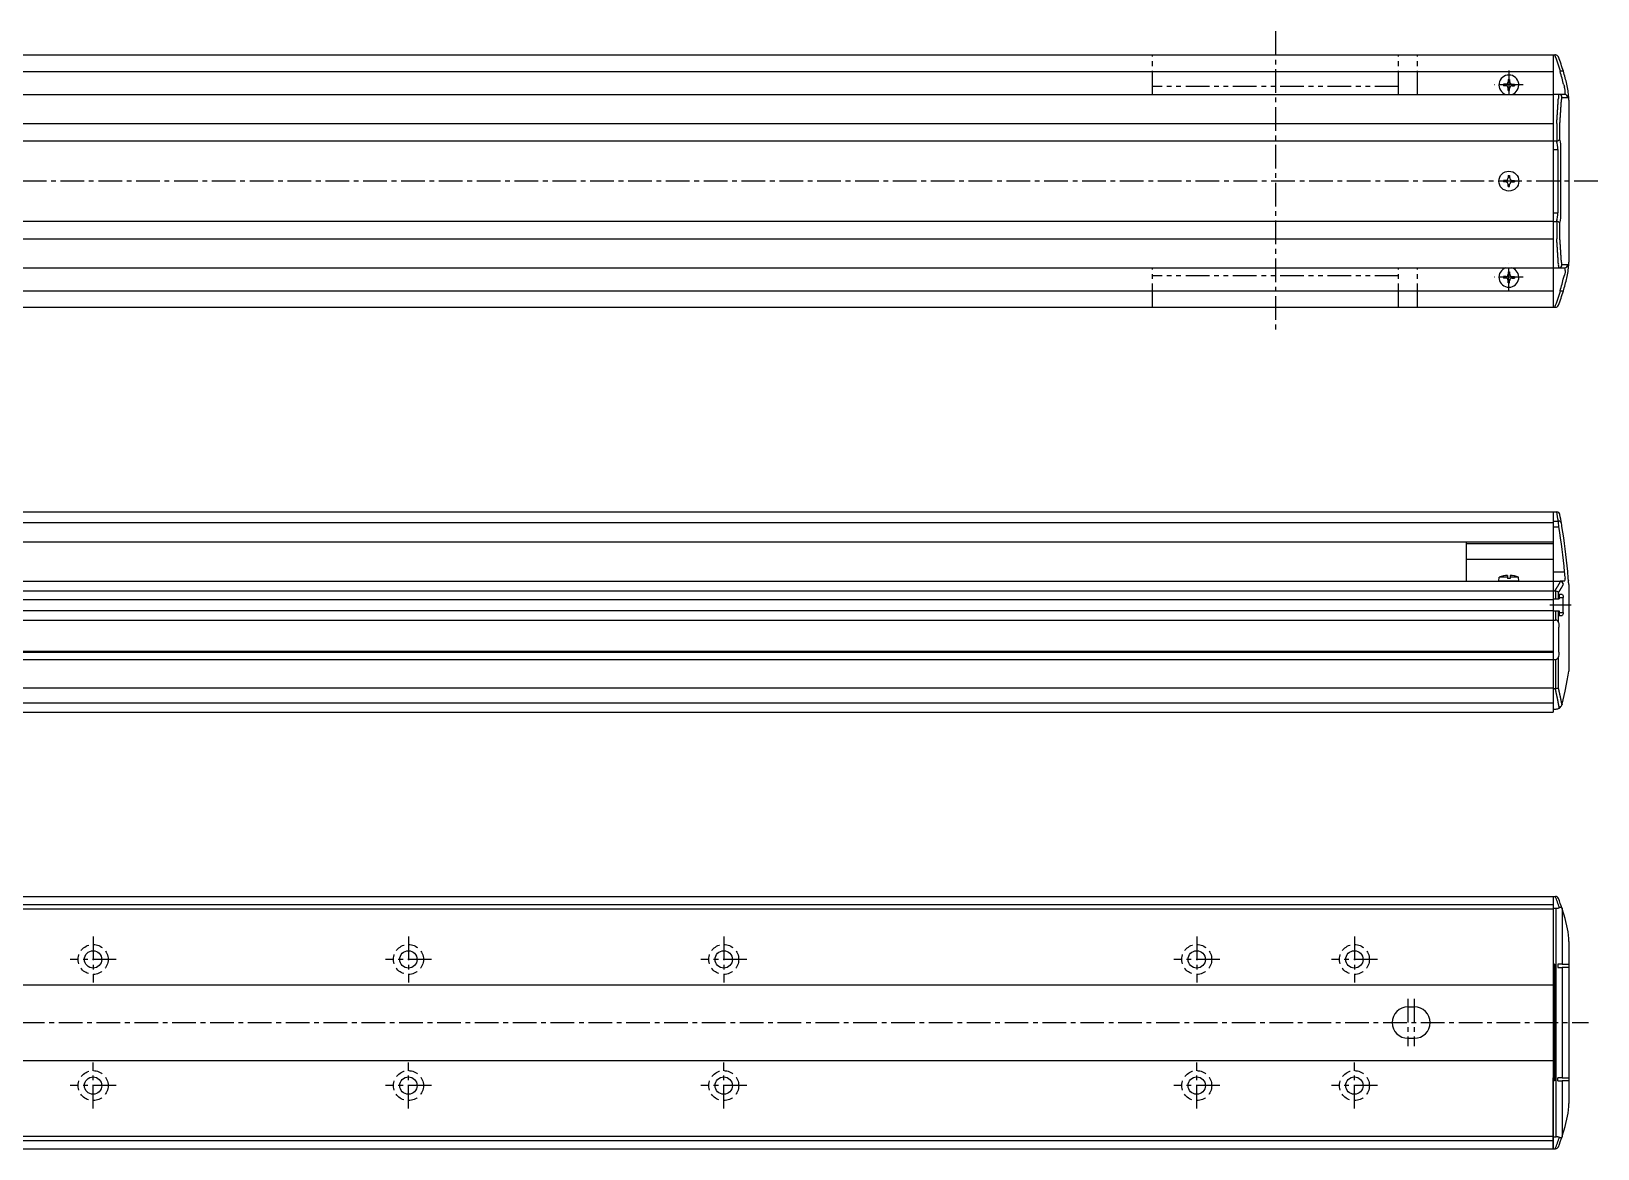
# Model space of a CAD drawing. Extents: x -241 to 753, y 92 to 503.
# Drawn here: x 255.8 to 752.6, y 148.9 to 503.1 of the extents above; entities that cross this region are included whole.
import ezdxf

# ---------------------------------------------------------------- set-up
doc = ezdxf.new("R2010")
doc.units = 0
for name, pattern in [('CENTER', [12, 7.5, -1.5, 1.5, -1.5]), ('CONTINOUS', [0]), ('DASHED', [4.5, 3, -1.5]), ('PHANTOM', [15, 7.5, -1.5, 1.5, -1.5, 1.5, -1.5])]:
    doc.linetypes.add(name, pattern=pattern)
doc.layers.get('0').update_dxf_attribs({"linetype": 'CONTINUOUS'})
doc.layers.add('CENTER', color=1, linetype='CENTER')

# ---------------------------------------------------------------- blocks, each defined once
blk = doc.blocks.new('DTL0004')
at = {"color": 0, "linetype": 'CONTINUOUS'}
for p, q in [((-3.15, 0), (-3.04, 1.3)), ((3.15, 0), (-3.15, 0)), ((-0.4, 1.3), (-3.04, 1.3)), ((-0.4, 1.89), (-0.4, 0.9)), ((0.4, 0.9), (-0.4, 0.9)), ((0.4, 1.89), (0.4, 0.9)), ((3.04, 1.3), (0.4, 1.3)), ((3.15, 0), (3.04, 1.3))]:
    blk.add_line(p, q, dxfattribs=at)
for start, end in [(92.8723, 112.3565), (67.6435, 87.1277)]:
    blk.add_arc((0, -6.08), 7.98, start, end, dxfattribs=at)
at = {"color": 0}
blk.add_point((0, 0), dxfattribs=at)
blk.add_point((0, 0), dxfattribs=at)

msp = doc.modelspace()

# ---------------------------------------------------------------- linework, layer by layer
at = {"color": 7, "linetype": 'CONTINOUS'}
for p, q in [((-67.56, 495.65), (738.44, 495.65)), ((738.44, 495.65), (738.44, 415.65)), ((738.44, 495.65), (739.03, 495.65)), ((739.22, 495.65), (739.03, 495.65)), ((189.44, 490.45), (738.44, 490.45)), ((724.19, 487.9), (724.19, 487.15)), ((724.19, 487.9), (724.69, 487.9)), ((724.69, 487.9), (724.69, 487.15)), ((740.83, 490.47), (740.69, 490.45)), ((-67.56, 483.15), (738.44, 483.15)), ((189.44, 483.15), (738.44, 483.15)), ((722.69, 486.4), (722.69, 485.9)), ((723.44, 486.4), (722.69, 486.4)), ((723.44, 485.9), (722.69, 485.9)), ((724.19, 484.4), (724.19, 485.15)), ((724.19, 484.4), (724.69, 484.4)), ((724.69, 484.4), (724.69, 485.15)), ((725.44, 486.4), (726.19, 486.4)), ((725.44, 485.9), (726.19, 485.9)), ((726.19, 486.4), (726.19, 485.9)), ((742.11, 483.15), (738.44, 483.15)), ((741.28, 482.15), (743.11, 482.15)), ((741.83, 486.15), (742.04, 485.42)), ((743.02, 485.37), (742.81, 486.37)), ((743.35, 483.26), (743.34, 483.28)), ((743.44, 481.3), (743.44, 430)), ((-67.56, 473.92), (738.44, 473.92)), ((739.62, 473.9), (739.63, 473.9)), ((739.63, 473.9), (739.63, 468.4)), ((740.62, 468.99), (740.62, 473.72)), ((-67.56, 468.38), (738.44, 468.38)), ((738.44, 468.4), (739.52, 468.4)), ((739.63, 468.4), (739.52, 468.4)), ((738.44, 465.65), (739.96, 465.65)), ((739.96, 465.65), (739.96, 445.65)), ((740.94, 445.65), (740.94, 465.65)), ((724.19, 457.4), (724.19, 456.65)), ((724.19, 457.4), (724.69, 457.4)), ((724.69, 457.4), (724.69, 456.65)), ((722.69, 455.9), (722.69, 455.4)), ((723.44, 455.9), (722.69, 455.9)), ((723.44, 455.4), (722.69, 455.4)), ((724.19, 453.9), (724.19, 454.65)), ((724.19, 453.9), (724.69, 453.9)), ((724.69, 453.9), (724.69, 454.65)), ((725.44, 455.9), (726.19, 455.9)), ((725.44, 455.4), (726.19, 455.4)), ((726.19, 455.9), (726.19, 455.4)), ((-67.56, 442.92), (738.44, 442.92)), ((738.44, 445.65), (739.96, 445.65)), ((738.44, 442.9), (739.52, 442.9)), ((739.52, 442.9), (739.63, 442.89)), ((739.63, 442.89), (739.63, 437.4)), ((740.62, 437.57), (740.62, 442.31)), ((-67.56, 437.38), (738.44, 437.38)), ((739.63, 437.4), (739.62, 437.4)), ((-67.56, 428.15), (738.44, 428.15)), ((189.44, 428.15), (738.44, 428.15)), ((738.44, 428.15), (742.11, 428.15)), ((743.11, 429.15), (741.28, 429.15)), ((743.34, 428.02), (743.35, 428.03)), ((722.69, 425.4), (722.69, 424.9)), ((723.44, 425.4), (722.69, 425.4)), ((723.44, 424.9), (722.69, 424.9)), ((724.19, 426.9), (724.19, 426.15)), ((724.19, 426.9), (724.69, 426.9)), ((724.19, 423.4), (724.19, 424.15)), ((724.19, 423.4), (724.69, 423.4)), ((724.69, 426.9), (724.69, 426.15)), ((724.69, 423.4), (724.69, 424.15)), ((725.44, 425.4), (726.19, 425.4)), ((725.44, 424.9), (726.19, 424.9)), ((726.19, 425.4), (726.19, 424.9)), ((741.83, 425.15), (742.04, 425.88)), ((742.81, 424.93), (743.02, 425.92)), ((189.44, 420.85), (738.44, 420.85)), ((740.83, 420.83), (740.69, 420.84)), ((-67.56, 415.65), (738.44, 415.65)), ((738.44, 415.65), (739.03, 415.65)), ((739.03, 415.65), (739.22, 415.65)), ((189.44, 350.76), (738.44, 350.76)), ((738.44, 350.76), (738.44, 288.26)), ((738.44, 350.76), (738.44, 341.26)), ((738.44, 350.76), (739.62, 350.76)), ((738.44, 350.76), (738.44, 341.26)), ((738.44, 347.87), (740.14, 347.87)), ((739.63, 350.76), (739.62, 350.76)), ((189.44, 347.4), (738.44, 347.4)), ((738.44, 345.99), (740.29, 345.99)), ((189.44, 341.26), (738.44, 341.26)), ((710.94, 341.26), (710.94, 328.76)), ((710.94, 340.79), (738.44, 340.79)), ((710.94, 335.8), (738.44, 335.8)), ((-67.56, 328.76), (738.44, 328.76)), ((738.44, 331.76), (742.11, 331.76)), ((738.44, 328.76), (740.69, 328.76)), ((738.44, 328.76), (738.44, 287.26)), ((741.83, 328.76), (740.69, 328.76)), ((740.69, 328.76), (740.83, 328.75)), ((742.04, 328.85), (741.83, 328.76)), ((743.34, 329.08), (743.35, 329.06)), ((-67.56, 325.76), (738.44, 325.76)), ((-67.56, 323.01), (738.44, 323.01)), ((738.44, 325.76), (739.03, 325.76)), ((738.44, 323.16), (740.41, 323.16)), ((739.03, 325.76), (739.22, 325.74)), ((739.22, 325.74), (739.22, 323.16)), ((740.16, 323.16), (740.16, 325.18)), ((741.36, 324.61), (740.41, 324.61)), ((740.41, 324.61), (740.41, 323.16)), ((740.41, 323.61), (741.67, 323.61)), ((741.67, 318.91), (741.67, 323.61)), ((743.44, 327.76), (743.44, 300.26)), ((-67.56, 319.51), (738.44, 319.51)), ((738.44, 319.36), (740.41, 319.36)), ((739.22, 319.36), (739.22, 316.49)), ((740.16, 315.69), (740.16, 319.36)), ((740.41, 319.36), (740.41, 317.91)), ((740.41, 318.91), (741.67, 318.91)), ((-67.56, 316.49), (738.44, 316.49)), ((738.44, 316.49), (739.22, 316.49)), ((740.3, 306.26), (740.3, 314.26)), ((740.41, 317.91), (741.36, 317.91)), ((-67.56, 306.56), (738.44, 306.56)), ((-67.56, 306.26), (738.44, 306.26)), ((-67.56, 304.02), (738.44, 304.02)), ((738.44, 304.02), (739.22, 304.02)), ((739.22, 304.02), (739.22, 294.76)), ((740.16, 295.03), (740.16, 304.82)), ((-67.56, 295.03), (738.44, 295.03)), ((738.44, 294.76), (739.17, 294.76)), ((739.22, 294.76), (739.17, 294.76)), ((-67.56, 290.26), (738.44, 290.26)), ((738.44, 288.26), (739.39, 288.26)), ((741.33, 289.79), (741.29, 289.65)), ((-67.56, 287.26), (738.44, 287.26)), ((-67.56, 228.86), (738.44, 228.86)), ((738.44, 228.86), (738.44, 148.86)), ((738.44, 228.86), (738.44, 206.42)), ((738.44, 228.86), (739.17, 228.86)), ((739.17, 228.86), (739.22, 228.86)), ((-67.56, 226.27), (738.44, 226.27)), ((-67.56, 224.86), (738.44, 224.86)), ((738.44, 225.11), (739.39, 225.11)), ((739.39, 152.62), (739.39, 225.11)), ((741.29, 225.07), (741.33, 224.95)), ((741.33, 224.95), (741.33, 207.36)), ((743.44, 214.52), (743.44, 163.21)), ((738.89, 207.36), (738.44, 207.36)), ((738.44, 206.42), (738.89, 206.41)), ((738.89, 207.36), (738.89, 170.36)), ((741.33, 207.36), (739.94, 207.36)), ((739.94, 207.36), (739.94, 206.36)), ((739.94, 206.36), (741.33, 206.36)), ((741.33, 207.36), (743.27, 207.36)), ((741.33, 206.36), (741.33, 171.36)), ((743.27, 206.36), (741.33, 206.36)), ((743.27, 207.36), (743.44, 207.31)), ((743.44, 206.3), (743.27, 206.36)), ((-67.56, 200.86), (738.44, 200.86)), ((692.44, 193.86), (694.44, 193.86)), ((692.44, 183.86), (694.44, 183.86)), ((-67.56, 176.86), (738.44, 176.86)), ((738.89, 171.32), (738.44, 171.31)), ((738.44, 148.86), (738.44, 171.31)), ((738.89, 170.36), (738.44, 170.36)), ((741.33, 171.36), (739.94, 171.36)), ((739.94, 170.36), (739.94, 171.36)), ((739.94, 170.36), (741.33, 170.36)), ((741.33, 171.36), (743.27, 171.36)), ((741.33, 170.36), (741.33, 152.78)), ((743.27, 170.36), (741.33, 170.36)), ((743.27, 171.36), (743.44, 171.43)), ((743.44, 170.42), (743.27, 170.36)), ((-67.56, 152.86), (738.44, 152.86)), ((-67.56, 151.46), (738.44, 151.46)), ((738.44, 152.62), (739.39, 152.62)), ((741.33, 152.78), (741.29, 152.66)), ((-67.56, 148.86), (738.44, 148.86)), ((738.44, 148.86), (739.17, 148.86)), ((739.22, 148.86), (739.17, 148.86))]:
    msp.add_line(p, q, dxfattribs=at)
at = {"color": 3, "linetype": 'PHANTOM'}
for p, q in [((611.44, 483.15), (611.44, 495.65)), ((689.44, 483.15), (689.44, 495.65)), ((695.44, 483.15), (695.44, 495.65)), ((689.44, 485.65), (611.44, 485.65)), ((611.44, 415.65), (611.44, 428.15)), ((689.44, 415.65), (689.44, 428.15)), ((695.44, 415.65), (695.44, 428.15)), ((689.44, 425.65), (611.44, 425.65))]:
    msp.add_line(p, q, dxfattribs=at)
at = {"color": 7, "linetype": 'CONTINOUS'}
for points in [[(741.73, 490.47), (741.72, 490.48), (741.71, 490.5), (741.6, 490.55), (741.41, 490.56), (741.14, 490.54), (740.83, 490.47)], [(742.34, 483.95), (742.25, 484.51), (742.04, 485.42)], [(742.34, 427.34), (742.25, 426.79), (742.04, 425.88)], [(741.73, 420.82), (741.72, 420.82), (741.71, 420.8), (741.6, 420.75), (741.41, 420.73), (741.14, 420.76), (740.83, 420.83)], [(740.29, 345.99), (740.26, 346.42), (740.21, 347.04), (740.16, 347.54), (740.14, 347.87)], [(742.04, 328.85), (742.25, 329.24), (742.34, 329.71)], [(741.36, 324.61), (741.37, 324.61), (741.47, 324.54), (741.56, 324.37), (741.63, 324.13), (741.66, 323.83), (741.67, 323.61)], [(741.67, 318.91), (741.67, 318.81), (741.64, 318.49), (741.58, 318.2), (741.49, 318), (741.38, 317.91), (741.36, 317.91)], [(740.16, 315.69), (740.24, 315.2), (740.3, 314.26)], [(740.3, 306.26), (740.28, 305.71), (740.16, 304.82)], [(741.33, 289.79), (742.25, 293.88), (743.02, 297.84)], [(741.29, 225.07), (741.24, 225.17), (741.1, 225.3), (740.84, 225.36), (740.45, 225.29)], [(743.02, 218.59), (742.25, 221.86), (741.33, 224.95)], [(741.33, 152.78), (742.25, 155.87), (743.02, 159.14)], [(740.45, 152.44), (740.66, 152.38), (740.96, 152.38), (741.19, 152.49), (741.29, 152.66)]]:
    msp.add_lwpolyline(points, dxfattribs=at)
for points in [[(739.62, 473.9, 0), (739.63, 473.96, 0), (739.63, 474.02, 0), (739.63, 474.08, 0), (739.64, 474.15, 0), (739.64, 474.21, 0), (739.65, 474.27, 0), (739.65, 474.33, 0), (739.66, 474.39, 0), (739.66, 474.46, 0), (739.66, 474.52, 0), (739.67, 474.58, 0), (739.67, 474.64, 0), (739.68, 474.7, 0), (739.68, 474.76, 0), (739.68, 474.83, 0), (739.69, 474.89, 0), (739.69, 474.95, 0), (739.7, 475.01, 0), (739.7, 475.07, 0), (739.71, 475.14, 0), (739.71, 475.2, 0), (739.71, 475.26, 0), (739.72, 475.32, 0), (739.72, 475.38, 0), (739.73, 475.45, 0), (739.73, 475.51, 0), (739.74, 475.57, 0), (739.74, 475.63, 0), (739.74, 475.69, 0), (739.75, 475.76, 0), (739.75, 475.82, 0), (739.75, 475.88, 0), (739.76, 475.94, 0), (739.76, 476, 0), (739.77, 476.07, 0), (739.77, 476.13, 0), (739.77, 476.19, 0), (739.78, 476.25, 0), (739.78, 476.31, 0), (739.79, 476.38, 0), (739.79, 476.44, 0), (739.8, 476.5, 0), (739.8, 476.56, 0), (739.8, 476.62, 0), (739.81, 476.68, 0), (739.81, 476.75, 0), (739.82, 476.81, 0), (739.82, 476.87, 0), (739.82, 476.93, 0), (739.83, 477, 0), (739.83, 477.06, 0), (739.84, 477.12, 0), (739.84, 477.18, 0), (739.84, 477.24, 0), (739.85, 477.31, 0), (739.85, 477.37, 0), (739.86, 477.43, 0), (739.86, 477.49, 0), (739.86, 477.55, 0), (739.87, 477.62, 0), (739.87, 477.68, 0), (739.88, 477.74, 0), (739.88, 477.8, 0), (739.88, 477.86, 0), (739.89, 477.93, 0), (739.89, 477.99, 0), (739.9, 478.05, 0), (739.9, 478.11, 0), (739.9, 478.17, 0), (739.91, 478.24, 0), (739.91, 478.3, 0), (739.92, 478.36, 0), (739.92, 478.42, 0), (739.92, 478.48, 0), (739.93, 478.54, 0), (739.93, 478.61, 0), (739.94, 478.67, 0), (739.94, 478.73, 0), (739.94, 478.79, 0), (739.95, 478.85, 0), (739.95, 478.92, 0), (739.96, 478.98, 0), (739.96, 479.04, 0), (739.96, 479.1, 0), (739.97, 479.17, 0), (739.97, 479.23, 0), (739.98, 479.29, 0), (739.98, 479.35, 0), (739.98, 479.41, 0), (739.99, 479.48, 0), (739.99, 479.54, 0), (740, 479.6, 0), (740, 479.66, 0), (740, 479.72, 0), (740.01, 479.79, 0), (740.01, 479.85, 0), (740.01, 479.91, 0), (740.02, 479.97, 0), (740.02, 480.03, 0), (740.03, 480.1, 0), (740.03, 480.16, 0), (740.03, 480.22, 0), (740.04, 480.28, 0), (740.04, 480.34, 0), (740.05, 480.4, 0), (740.05, 480.47, 0), (740.05, 480.53, 0), (740.06, 480.59, 0), (740.06, 480.65, 0), (740.07, 480.72, 0), (740.07, 480.78, 0), (740.07, 480.84, 0), (740.08, 480.9, 0), (740.08, 480.96, 0), (740.09, 481.03, 0), (740.09, 481.09, 0), (740.09, 481.15, 0), (740.1, 481.21, 0), (740.1, 481.27, 0), (740.1, 481.34, 0), (740.11, 481.4, 0), (740.11, 481.46, 0), (740.12, 481.52, 0), (740.12, 481.58, 0), (740.12, 481.65, 0), (740.13, 481.71, 0), (740.13, 481.77, 0), (740.13, 481.83, 0)], [(740.62, 473.72, 0), (740.62, 473.78, 0), (740.63, 473.84, 0), (740.63, 473.9, 0), (740.63, 473.96, 0), (740.64, 474.02, 0), (740.64, 474.09, 0), (740.65, 474.15, 0), (740.65, 474.21, 0), (740.65, 474.27, 0), (740.66, 474.33, 0), (740.66, 474.39, 0), (740.67, 474.45, 0), (740.67, 474.51, 0), (740.67, 474.57, 0), (740.68, 474.63, 0), (740.68, 474.69, 0), (740.69, 474.75, 0), (740.69, 474.81, 0), (740.7, 474.87, 0), (740.7, 474.93, 0), (740.7, 475, 0), (740.71, 475.06, 0), (740.71, 475.12, 0), (740.72, 475.18, 0), (740.72, 475.24, 0), (740.72, 475.3, 0), (740.73, 475.36, 0), (740.73, 475.42, 0), (740.74, 475.48, 0), (740.74, 475.54, 0), (740.74, 475.6, 0), (740.75, 475.66, 0), (740.75, 475.72, 0), (740.75, 475.78, 0), (740.76, 475.84, 0), (740.76, 475.9, 0), (740.77, 475.97, 0), (740.77, 476.03, 0), (740.77, 476.09, 0), (740.78, 476.15, 0), (740.78, 476.21, 0), (740.79, 476.27, 0), (740.79, 476.33, 0), (740.79, 476.39, 0), (740.8, 476.45, 0), (740.8, 476.51, 0), (740.81, 476.57, 0), (740.81, 476.63, 0), (740.82, 476.69, 0), (740.82, 476.75, 0), (740.82, 476.81, 0), (740.83, 476.88, 0), (740.83, 476.94, 0), (740.84, 477, 0), (740.84, 477.06, 0), (740.84, 477.12, 0), (740.85, 477.18, 0), (740.85, 477.24, 0), (740.85, 477.3, 0), (740.86, 477.36, 0), (740.86, 477.42, 0), (740.87, 477.48, 0), (740.87, 477.54, 0), (740.87, 477.6, 0), (740.88, 477.66, 0), (740.88, 477.73, 0), (740.89, 477.79, 0), (740.89, 477.85, 0), (740.89, 477.91, 0), (740.9, 477.97, 0), (740.9, 478.03, 0), (740.91, 478.09, 0), (740.91, 478.15, 0), (740.91, 478.21, 0), (740.92, 478.27, 0), (740.92, 478.33, 0), (740.92, 478.39, 0), (740.93, 478.45, 0), (740.93, 478.51, 0), (740.94, 478.57, 0), (740.94, 478.64, 0), (740.95, 478.7, 0), (740.95, 478.76, 0), (740.95, 478.82, 0), (740.96, 478.88, 0), (740.96, 478.94, 0), (740.96, 479, 0), (740.97, 479.06, 0), (740.97, 479.12, 0), (740.98, 479.18, 0), (740.98, 479.24, 0), (740.98, 479.3, 0), (740.99, 479.36, 0), (740.99, 479.42, 0), (741, 479.49, 0), (741, 479.55, 0), (741, 479.61, 0), (741.01, 479.67, 0), (741.01, 479.73, 0), (741.01, 479.79, 0), (741.02, 479.85, 0), (741.02, 479.91, 0), (741.03, 479.97, 0), (741.03, 480.03, 0), (741.03, 480.09, 0), (741.04, 480.15, 0), (741.04, 480.21, 0), (741.04, 480.27, 0), (741.05, 480.34, 0), (741.05, 480.4, 0), (741.06, 480.46, 0), (741.06, 480.52, 0), (741.06, 480.58, 0), (741.07, 480.64, 0), (741.07, 480.7, 0), (741.08, 480.76, 0), (741.08, 480.82, 0), (741.08, 480.88, 0), (741.09, 480.94, 0), (741.09, 481, 0), (741.1, 481.06, 0), (741.1, 481.13, 0), (741.1, 481.19, 0), (741.11, 481.25, 0), (741.11, 481.31, 0), (741.11, 481.37, 0), (741.12, 481.43, 0), (741.12, 481.49, 0)], [(740.13, 429.46, 0), (740.13, 429.53, 0), (740.13, 429.59, 0), (740.12, 429.65, 0), (740.12, 429.71, 0), (740.12, 429.77, 0), (740.11, 429.84, 0), (740.11, 429.9, 0), (740.1, 429.96, 0), (740.1, 430.02, 0), (740.1, 430.08, 0), (740.09, 430.15, 0), (740.09, 430.21, 0), (740.09, 430.27, 0), (740.08, 430.33, 0), (740.08, 430.39, 0), (740.07, 430.46, 0), (740.07, 430.52, 0), (740.07, 430.58, 0), (740.06, 430.64, 0), (740.06, 430.7, 0), (740.05, 430.77, 0), (740.05, 430.83, 0), (740.05, 430.89, 0), (740.04, 430.95, 0), (740.04, 431.02, 0), (740.03, 431.08, 0), (740.03, 431.14, 0), (740.03, 431.2, 0), (740.02, 431.26, 0), (740.02, 431.33, 0), (740.01, 431.39, 0), (740.01, 431.45, 0), (740.01, 431.51, 0), (740, 431.57, 0), (740, 431.64, 0), (740, 431.7, 0), (739.99, 431.76, 0), (739.99, 431.82, 0), (739.98, 431.88, 0), (739.98, 431.95, 0), (739.98, 432.01, 0), (739.97, 432.07, 0), (739.97, 432.13, 0), (739.96, 432.19, 0), (739.96, 432.26, 0), (739.96, 432.32, 0), (739.95, 432.38, 0), (739.95, 432.44, 0), (739.94, 432.5, 0), (739.94, 432.57, 0), (739.94, 432.63, 0), (739.93, 432.69, 0), (739.93, 432.75, 0), (739.92, 432.81, 0), (739.92, 432.88, 0), (739.92, 432.94, 0), (739.91, 433, 0), (739.91, 433.06, 0), (739.9, 433.12, 0), (739.9, 433.19, 0), (739.9, 433.25, 0), (739.89, 433.31, 0), (739.89, 433.37, 0), (739.88, 433.43, 0), (739.88, 433.5, 0), (739.88, 433.56, 0), (739.87, 433.62, 0), (739.87, 433.68, 0), (739.86, 433.74, 0), (739.86, 433.81, 0), (739.86, 433.87, 0), (739.85, 433.93, 0), (739.85, 433.99, 0), (739.84, 434.05, 0), (739.84, 434.12, 0), (739.84, 434.18, 0), (739.83, 434.24, 0), (739.83, 434.3, 0), (739.82, 434.36, 0), (739.82, 434.43, 0), (739.82, 434.49, 0), (739.81, 434.55, 0), (739.81, 434.61, 0), (739.8, 434.67, 0), (739.8, 434.74, 0), (739.8, 434.8, 0), (739.79, 434.86, 0), (739.79, 434.92, 0), (739.78, 434.98, 0), (739.78, 435.05, 0), (739.77, 435.11, 0), (739.77, 435.17, 0), (739.77, 435.23, 0), (739.76, 435.29, 0), (739.76, 435.36, 0), (739.75, 435.42, 0), (739.75, 435.48, 0), (739.75, 435.54, 0), (739.74, 435.6, 0), (739.74, 435.67, 0), (739.74, 435.73, 0), (739.73, 435.79, 0), (739.73, 435.85, 0), (739.72, 435.91, 0), (739.72, 435.97, 0), (739.71, 436.04, 0), (739.71, 436.1, 0), (739.71, 436.16, 0), (739.7, 436.22, 0), (739.7, 436.28, 0), (739.69, 436.35, 0), (739.69, 436.41, 0), (739.68, 436.47, 0), (739.68, 436.53, 0), (739.68, 436.59, 0), (739.67, 436.66, 0), (739.67, 436.72, 0), (739.66, 436.78, 0), (739.66, 436.84, 0), (739.66, 436.9, 0), (739.65, 436.96, 0), (739.65, 437.03, 0), (739.64, 437.09, 0), (739.64, 437.15, 0), (739.63, 437.21, 0), (739.63, 437.27, 0), (739.63, 437.34, 0), (739.62, 437.4, 0)], [(741.12, 429.81, 0), (741.12, 429.87, 0), (741.11, 429.93, 0), (741.11, 429.99, 0), (741.11, 430.05, 0), (741.1, 430.11, 0), (741.1, 430.17, 0), (741.1, 430.23, 0), (741.09, 430.29, 0), (741.09, 430.35, 0), (741.08, 430.41, 0), (741.08, 430.48, 0), (741.08, 430.54, 0), (741.07, 430.6, 0), (741.07, 430.66, 0), (741.06, 430.72, 0), (741.06, 430.78, 0), (741.06, 430.84, 0), (741.05, 430.9, 0), (741.05, 430.96, 0), (741.04, 431.02, 0), (741.04, 431.08, 0), (741.04, 431.14, 0), (741.03, 431.2, 0), (741.03, 431.26, 0), (741.03, 431.32, 0), (741.02, 431.39, 0), (741.02, 431.45, 0), (741.01, 431.51, 0), (741.01, 431.57, 0), (741.01, 431.63, 0), (741, 431.69, 0), (741, 431.75, 0), (741, 431.81, 0), (740.99, 431.87, 0), (740.99, 431.93, 0), (740.98, 431.99, 0), (740.98, 432.05, 0), (740.98, 432.12, 0), (740.97, 432.18, 0), (740.97, 432.24, 0), (740.96, 432.3, 0), (740.96, 432.36, 0), (740.96, 432.42, 0), (740.95, 432.48, 0), (740.95, 432.54, 0), (740.95, 432.6, 0), (740.94, 432.66, 0), (740.94, 432.72, 0), (740.93, 432.78, 0), (740.93, 432.84, 0), (740.92, 432.9, 0), (740.92, 432.96, 0), (740.92, 433.02, 0), (740.91, 433.09, 0), (740.91, 433.15, 0), (740.91, 433.21, 0), (740.9, 433.27, 0), (740.9, 433.33, 0), (740.89, 433.39, 0), (740.89, 433.45, 0), (740.89, 433.51, 0), (740.88, 433.57, 0), (740.88, 433.63, 0), (740.87, 433.69, 0), (740.87, 433.75, 0), (740.87, 433.81, 0), (740.86, 433.88, 0), (740.86, 433.94, 0), (740.85, 434, 0), (740.85, 434.06, 0), (740.85, 434.12, 0), (740.84, 434.18, 0), (740.84, 434.24, 0), (740.84, 434.3, 0), (740.83, 434.36, 0), (740.83, 434.42, 0), (740.82, 434.48, 0), (740.82, 434.54, 0), (740.82, 434.6, 0), (740.81, 434.66, 0), (740.81, 434.73, 0), (740.8, 434.79, 0), (740.8, 434.85, 0), (740.79, 434.91, 0), (740.79, 434.97, 0), (740.79, 435.03, 0), (740.78, 435.09, 0), (740.78, 435.15, 0), (740.77, 435.21, 0), (740.77, 435.27, 0), (740.77, 435.33, 0), (740.76, 435.39, 0), (740.76, 435.45, 0), (740.75, 435.51, 0), (740.75, 435.57, 0), (740.75, 435.63, 0), (740.74, 435.69, 0), (740.74, 435.76, 0), (740.74, 435.82, 0), (740.73, 435.88, 0), (740.73, 435.94, 0), (740.72, 436, 0), (740.72, 436.06, 0), (740.72, 436.12, 0), (740.71, 436.18, 0), (740.71, 436.24, 0), (740.7, 436.3, 0), (740.7, 436.36, 0), (740.7, 436.42, 0), (740.69, 436.48, 0), (740.69, 436.54, 0), (740.68, 436.61, 0), (740.68, 436.66, 0), (740.67, 436.73, 0), (740.67, 436.79, 0), (740.67, 436.85, 0), (740.66, 436.91, 0), (740.66, 436.97, 0), (740.65, 437.03, 0), (740.65, 437.09, 0), (740.65, 437.15, 0), (740.64, 437.21, 0), (740.64, 437.27, 0), (740.63, 437.33, 0), (740.63, 437.39, 0), (740.63, 437.45, 0), (740.62, 437.51, 0), (740.62, 437.57, 0)], [(739.03, 325.76, 0), (739.04, 325.78, 0), (739.06, 325.8, 0), (739.07, 325.83, 0), (739.09, 325.85, 0), (739.11, 325.87, 0), (739.12, 325.89, 0), (739.14, 325.92, 0), (739.15, 325.94, 0), (739.17, 325.96, 0), (739.18, 325.99, 0), (739.2, 326.01, 0), (739.22, 326.03, 0), (739.23, 326.06, 0), (739.25, 326.08, 0), (739.26, 326.1, 0), (739.28, 326.13, 0), (739.29, 326.15, 0), (739.31, 326.17, 0), (739.33, 326.19, 0), (739.34, 326.22, 0), (739.36, 326.24, 0), (739.37, 326.26, 0), (739.39, 326.29, 0), (739.4, 326.31, 0), (739.42, 326.33, 0), (739.43, 326.36, 0), (739.45, 326.38, 0), (739.46, 326.4, 0), (739.48, 326.43, 0), (739.49, 326.45, 0), (739.51, 326.47, 0), (739.52, 326.5, 0), (739.54, 326.52, 0), (739.55, 326.54, 0), (739.57, 326.56, 0), (739.58, 326.59, 0), (739.6, 326.61, 0), (739.61, 326.63, 0), (739.63, 326.66, 0), (739.64, 326.68, 0), (739.66, 326.7, 0), (739.67, 326.73, 0), (739.69, 326.75, 0), (739.7, 326.77, 0), (739.72, 326.8, 0), (739.73, 326.82, 0), (739.75, 326.84, 0), (739.76, 326.87, 0), (739.77, 326.89, 0), (739.79, 326.91, 0), (739.8, 326.94, 0), (739.82, 326.96, 0), (739.83, 326.98, 0), (739.85, 327.01, 0), (739.86, 327.03, 0), (739.88, 327.05, 0), (739.89, 327.08, 0), (739.9, 327.1, 0), (739.92, 327.12, 0), (739.93, 327.15, 0), (739.95, 327.17, 0), (739.96, 327.19, 0), (739.98, 327.22, 0), (739.99, 327.24, 0), (740, 327.26, 0), (740.02, 327.29, 0), (740.03, 327.31, 0), (740.05, 327.33, 0), (740.06, 327.36, 0), (740.07, 327.38, 0), (740.09, 327.4, 0), (740.1, 327.43, 0), (740.12, 327.45, 0), (740.13, 327.47, 0), (740.14, 327.5, 0), (740.16, 327.52, 0), (740.17, 327.54, 0), (740.18, 327.57, 0), (740.2, 327.59, 0), (740.21, 327.62, 0), (740.23, 327.64, 0), (740.24, 327.66, 0), (740.25, 327.69, 0), (740.27, 327.71, 0), (740.28, 327.73, 0), (740.29, 327.76, 0), (740.31, 327.78, 0), (740.32, 327.8, 0), (740.33, 327.83, 0), (740.35, 327.85, 0), (740.36, 327.87, 0), (740.37, 327.9, 0), (740.39, 327.92, 0), (740.4, 327.94, 0), (740.41, 327.97, 0), (740.43, 327.99, 0), (740.44, 328.01, 0), (740.45, 328.04, 0), (740.47, 328.06, 0), (740.48, 328.08, 0), (740.49, 328.11, 0), (740.5, 328.13, 0), (740.52, 328.16, 0), (740.53, 328.18, 0), (740.54, 328.2, 0), (740.56, 328.23, 0), (740.57, 328.25, 0), (740.58, 328.27, 0), (740.6, 328.3, 0), (740.61, 328.32, 0), (740.62, 328.35, 0), (740.63, 328.37, 0), (740.65, 328.39, 0), (740.66, 328.42, 0), (740.67, 328.44, 0), (740.68, 328.46, 0), (740.7, 328.49, 0), (740.71, 328.51, 0), (740.72, 328.53, 0), (740.73, 328.56, 0), (740.75, 328.58, 0), (740.76, 328.61, 0), (740.77, 328.63, 0), (740.78, 328.65, 0), (740.8, 328.68, 0), (740.81, 328.7, 0), (740.82, 328.72, 0), (740.83, 328.75, 0)], [(740.16, 325.18, 0), (740.17, 325.2, 0), (740.18, 325.22, 0), (740.2, 325.24, 0), (740.21, 325.26, 0), (740.22, 325.28, 0), (740.24, 325.3, 0), (740.25, 325.32, 0), (740.26, 325.34, 0), (740.28, 325.36, 0), (740.29, 325.38, 0), (740.3, 325.4, 0), (740.32, 325.42, 0), (740.33, 325.44, 0), (740.35, 325.46, 0), (740.36, 325.48, 0), (740.37, 325.5, 0), (740.38, 325.52, 0), (740.4, 325.54, 0), (740.41, 325.56, 0), (740.42, 325.58, 0), (740.44, 325.6, 0), (740.45, 325.62, 0), (740.46, 325.64, 0), (740.48, 325.66, 0), (740.49, 325.68, 0), (740.5, 325.7, 0), (740.52, 325.72, 0), (740.53, 325.74, 0), (740.54, 325.76, 0), (740.56, 325.78, 0), (740.57, 325.8, 0), (740.58, 325.82, 0), (740.6, 325.84, 0), (740.61, 325.86, 0), (740.62, 325.88, 0), (740.63, 325.9, 0), (740.65, 325.92, 0), (740.66, 325.94, 0), (740.67, 325.96, 0), (740.68, 325.98, 0), (740.7, 326, 0), (740.71, 326.02, 0), (740.72, 326.04, 0), (740.74, 326.06, 0), (740.75, 326.08, 0), (740.76, 326.1, 0), (740.77, 326.12, 0), (740.79, 326.14, 0), (740.8, 326.16, 0), (740.81, 326.18, 0), (740.83, 326.2, 0), (740.84, 326.22, 0), (740.85, 326.24, 0), (740.86, 326.26, 0), (740.88, 326.28, 0), (740.89, 326.3, 0), (740.9, 326.32, 0), (740.91, 326.34, 0), (740.92, 326.36, 0), (740.94, 326.38, 0), (740.95, 326.4, 0), (740.96, 326.42, 0), (740.97, 326.44, 0), (740.99, 326.46, 0), (741, 326.48, 0), (741.01, 326.5, 0), (741.02, 326.52, 0), (741.03, 326.54, 0), (741.05, 326.56, 0), (741.06, 326.58, 0), (741.07, 326.6, 0), (741.08, 326.62, 0), (741.1, 326.64, 0), (741.11, 326.66, 0), (741.12, 326.68, 0), (741.13, 326.7, 0), (741.14, 326.72, 0), (741.16, 326.74, 0), (741.17, 326.76, 0), (741.18, 326.78, 0), (741.19, 326.8, 0), (741.2, 326.82, 0), (741.22, 326.84, 0), (741.23, 326.86, 0), (741.24, 326.88, 0), (741.25, 326.9, 0), (741.26, 326.92, 0), (741.27, 326.94, 0), (741.29, 326.96, 0), (741.3, 326.99, 0), (741.31, 327, 0), (741.32, 327.03, 0), (741.33, 327.05, 0), (741.34, 327.07, 0), (741.36, 327.09, 0), (741.37, 327.11, 0), (741.38, 327.13, 0), (741.39, 327.15, 0), (741.4, 327.17, 0), (741.41, 327.19, 0), (741.42, 327.21, 0), (741.44, 327.23, 0), (741.45, 327.25, 0), (741.46, 327.27, 0), (741.47, 327.29, 0), (741.48, 327.31, 0), (741.49, 327.33, 0), (741.5, 327.35, 0), (741.52, 327.37, 0), (741.53, 327.39, 0), (741.54, 327.41, 0), (741.55, 327.43, 0), (741.56, 327.45, 0), (741.57, 327.47, 0), (741.58, 327.49, 0), (741.59, 327.51, 0), (741.61, 327.53, 0), (741.62, 327.55, 0), (741.63, 327.57, 0), (741.64, 327.59, 0), (741.65, 327.62, 0), (741.66, 327.63, 0), (741.67, 327.66, 0), (741.68, 327.68, 0), (741.69, 327.7, 0), (741.7, 327.72, 0), (741.72, 327.74, 0), (741.73, 327.76, 0)], [(740.45, 288.56, 0), (740.44, 288.61, 0), (740.43, 288.66, 0), (740.42, 288.71, 0), (740.41, 288.76, 0), (740.4, 288.81, 0), (740.39, 288.86, 0), (740.39, 288.91, 0), (740.38, 288.95, 0), (740.37, 289, 0), (740.36, 289.05, 0), (740.35, 289.1, 0), (740.34, 289.15, 0), (740.33, 289.2, 0), (740.32, 289.25, 0), (740.31, 289.3, 0), (740.3, 289.35, 0), (740.29, 289.39, 0), (740.28, 289.44, 0), (740.27, 289.49, 0), (740.26, 289.54, 0), (740.26, 289.59, 0), (740.25, 289.64, 0), (740.24, 289.69, 0), (740.23, 289.74, 0), (740.22, 289.79, 0), (740.21, 289.83, 0), (740.2, 289.88, 0), (740.19, 289.93, 0), (740.18, 289.98, 0), (740.17, 290.03, 0), (740.16, 290.08, 0), (740.15, 290.13, 0), (740.14, 290.17, 0), (740.13, 290.22, 0), (740.12, 290.27, 0), (740.11, 290.32, 0), (740.1, 290.37, 0), (740.09, 290.42, 0), (740.09, 290.47, 0), (740.08, 290.51, 0), (740.07, 290.56, 0), (740.06, 290.61, 0), (740.05, 290.66, 0), (740.04, 290.71, 0), (740.03, 290.76, 0), (740.02, 290.81, 0), (740.01, 290.86, 0), (740, 290.9, 0), (739.99, 290.95, 0), (739.98, 291, 0), (739.97, 291.05, 0), (739.96, 291.1, 0), (739.95, 291.15, 0), (739.94, 291.19, 0), (739.93, 291.24, 0), (739.92, 291.29, 0), (739.91, 291.34, 0), (739.9, 291.39, 0), (739.89, 291.44, 0), (739.88, 291.49, 0), (739.87, 291.53, 0), (739.86, 291.58, 0), (739.85, 291.63, 0), (739.84, 291.68, 0), (739.83, 291.73, 0), (739.82, 291.77, 0), (739.81, 291.82, 0), (739.8, 291.87, 0), (739.79, 291.92, 0), (739.78, 291.97, 0), (739.77, 292.02, 0), (739.76, 292.06, 0), (739.75, 292.11, 0), (739.74, 292.16, 0), (739.73, 292.21, 0), (739.72, 292.26, 0), (739.71, 292.31, 0), (739.7, 292.36, 0), (739.69, 292.4, 0), (739.68, 292.45, 0), (739.67, 292.5, 0), (739.66, 292.55, 0), (739.65, 292.6, 0), (739.64, 292.64, 0), (739.63, 292.69, 0), (739.62, 292.74, 0), (739.61, 292.79, 0), (739.6, 292.84, 0), (739.59, 292.89, 0), (739.58, 292.93, 0), (739.57, 292.98, 0), (739.55, 293.03, 0), (739.54, 293.08, 0), (739.53, 293.13, 0), (739.52, 293.18, 0), (739.51, 293.22, 0), (739.5, 293.27, 0), (739.49, 293.32, 0), (739.48, 293.37, 0), (739.47, 293.42, 0), (739.46, 293.46, 0), (739.45, 293.51, 0), (739.44, 293.56, 0), (739.43, 293.61, 0), (739.42, 293.65, 0), (739.41, 293.7, 0), (739.4, 293.75, 0), (739.39, 293.8, 0), (739.38, 293.85, 0), (739.37, 293.89, 0), (739.36, 293.94, 0), (739.34, 293.99, 0), (739.33, 294.04, 0), (739.32, 294.09, 0), (739.31, 294.13, 0), (739.3, 294.18, 0), (739.29, 294.23, 0), (739.28, 294.28, 0), (739.27, 294.33, 0), (739.26, 294.38, 0), (739.25, 294.42, 0), (739.24, 294.47, 0), (739.23, 294.52, 0), (739.22, 294.57, 0), (739.2, 294.61, 0), (739.19, 294.66, 0), (739.18, 294.71, 0), (739.17, 294.76, 0)], [(741.29, 289.65, 0), (741.28, 289.69, 0), (741.27, 289.73, 0), (741.27, 289.77, 0), (741.26, 289.82, 0), (741.25, 289.86, 0), (741.24, 289.9, 0), (741.23, 289.94, 0), (741.23, 289.99, 0), (741.22, 290.03, 0), (741.21, 290.07, 0), (741.2, 290.11, 0), (741.19, 290.16, 0), (741.18, 290.2, 0), (741.17, 290.24, 0), (741.17, 290.28, 0), (741.16, 290.33, 0), (741.15, 290.37, 0), (741.14, 290.41, 0), (741.13, 290.45, 0), (741.12, 290.5, 0), (741.12, 290.54, 0), (741.11, 290.58, 0), (741.1, 290.62, 0), (741.09, 290.66, 0), (741.08, 290.71, 0), (741.07, 290.75, 0), (741.07, 290.79, 0), (741.06, 290.83, 0), (741.05, 290.88, 0), (741.04, 290.92, 0), (741.03, 290.96, 0), (741.02, 291, 0), (741.01, 291.05, 0), (741.01, 291.09, 0), (741, 291.13, 0), (740.99, 291.17, 0), (740.98, 291.21, 0), (740.97, 291.26, 0), (740.96, 291.3, 0), (740.96, 291.34, 0), (740.95, 291.38, 0), (740.94, 291.42, 0), (740.93, 291.47, 0), (740.92, 291.51, 0), (740.91, 291.55, 0), (740.9, 291.59, 0), (740.89, 291.63, 0), (740.89, 291.68, 0), (740.88, 291.72, 0), (740.87, 291.76, 0), (740.86, 291.8, 0), (740.85, 291.85, 0), (740.84, 291.89, 0), (740.83, 291.93, 0), (740.82, 291.97, 0), (740.82, 292.01, 0), (740.81, 292.06, 0), (740.8, 292.1, 0), (740.79, 292.14, 0), (740.78, 292.18, 0), (740.77, 292.22, 0), (740.76, 292.27, 0), (740.75, 292.31, 0), (740.74, 292.35, 0), (740.74, 292.39, 0), (740.73, 292.43, 0), (740.72, 292.48, 0), (740.71, 292.52, 0), (740.7, 292.56, 0), (740.69, 292.6, 0), (740.68, 292.64, 0), (740.67, 292.69, 0), (740.66, 292.73, 0), (740.66, 292.77, 0), (740.65, 292.81, 0), (740.64, 292.85, 0), (740.63, 292.9, 0), (740.62, 292.94, 0), (740.61, 292.98, 0), (740.6, 293.02, 0), (740.59, 293.06, 0), (740.58, 293.11, 0), (740.58, 293.15, 0), (740.57, 293.19, 0), (740.56, 293.23, 0), (740.55, 293.27, 0), (740.54, 293.31, 0), (740.53, 293.36, 0), (740.52, 293.4, 0), (740.51, 293.44, 0), (740.5, 293.48, 0), (740.49, 293.52, 0), (740.48, 293.57, 0), (740.47, 293.61, 0), (740.47, 293.65, 0), (740.46, 293.69, 0), (740.45, 293.73, 0), (740.44, 293.77, 0), (740.43, 293.82, 0), (740.42, 293.86, 0), (740.41, 293.9, 0), (740.4, 293.94, 0), (740.39, 293.98, 0), (740.38, 294.03, 0), (740.37, 294.07, 0), (740.36, 294.11, 0), (740.35, 294.15, 0), (740.35, 294.19, 0), (740.34, 294.23, 0), (740.33, 294.28, 0), (740.32, 294.32, 0), (740.31, 294.36, 0), (740.3, 294.4, 0), (740.29, 294.44, 0), (740.28, 294.48, 0), (740.27, 294.53, 0), (740.26, 294.57, 0), (740.25, 294.61, 0), (740.24, 294.65, 0), (740.23, 294.69, 0), (740.22, 294.73, 0), (740.21, 294.78, 0), (740.2, 294.82, 0), (740.19, 294.86, 0), (740.18, 294.9, 0), (740.17, 294.94, 0), (740.16, 294.98, 0), (740.16, 295.02, 0)], [(739.39, 225.11, 0), (739.39, 225.11, 0), (739.4, 225.11, 0), (739.41, 225.11, 0), (739.42, 225.11, 0), (739.43, 225.11, 0), (739.44, 225.11, 0), (739.45, 225.11, 0), (739.46, 225.11, 0), (739.46, 225.11, 0), (739.47, 225.11, 0), (739.48, 225.11, 0), (739.49, 225.11, 0), (739.5, 225.11, 0), (739.51, 225.11, 0), (739.52, 225.11, 0), (739.53, 225.12, 0), (739.53, 225.12, 0), (739.54, 225.12, 0), (739.55, 225.12, 0), (739.56, 225.12, 0), (739.57, 225.12, 0), (739.58, 225.12, 0), (739.59, 225.12, 0), (739.6, 225.12, 0), (739.6, 225.12, 0), (739.61, 225.12, 0), (739.62, 225.12, 0), (739.63, 225.12, 0), (739.64, 225.12, 0), (739.65, 225.12, 0), (739.66, 225.12, 0), (739.66, 225.12, 0), (739.67, 225.12, 0), (739.68, 225.12, 0), (739.69, 225.13, 0), (739.7, 225.13, 0), (739.71, 225.13, 0), (739.72, 225.13, 0), (739.73, 225.13, 0), (739.73, 225.13, 0), (739.74, 225.13, 0), (739.75, 225.13, 0), (739.76, 225.13, 0), (739.77, 225.13, 0), (739.78, 225.13, 0), (739.79, 225.13, 0), (739.79, 225.14, 0), (739.8, 225.14, 0), (739.81, 225.14, 0), (739.82, 225.14, 0), (739.83, 225.14, 0), (739.84, 225.14, 0), (739.85, 225.14, 0), (739.86, 225.14, 0), (739.86, 225.15, 0), (739.87, 225.15, 0), (739.88, 225.15, 0), (739.89, 225.15, 0), (739.9, 225.15, 0), (739.91, 225.15, 0), (739.91, 225.15, 0), (739.92, 225.15, 0), (739.93, 225.16, 0), (739.94, 225.16, 0), (739.95, 225.16, 0), (739.96, 225.16, 0), (739.97, 225.16, 0), (739.97, 225.16, 0), (739.98, 225.16, 0), (739.99, 225.17, 0), (740, 225.17, 0), (740.01, 225.17, 0), (740.01, 225.17, 0), (740.02, 225.17, 0), (740.03, 225.17, 0), (740.04, 225.18, 0), (740.05, 225.18, 0), (740.06, 225.18, 0), (740.06, 225.18, 0), (740.07, 225.18, 0), (740.08, 225.18, 0), (740.09, 225.19, 0), (740.1, 225.19, 0), (740.11, 225.19, 0), (740.11, 225.19, 0), (740.12, 225.19, 0), (740.13, 225.19, 0), (740.14, 225.2, 0), (740.15, 225.2, 0), (740.15, 225.2, 0), (740.16, 225.2, 0), (740.17, 225.21, 0), (740.18, 225.21, 0), (740.19, 225.21, 0), (740.2, 225.21, 0), (740.2, 225.21, 0), (740.21, 225.22, 0), (740.22, 225.22, 0), (740.23, 225.22, 0), (740.23, 225.22, 0), (740.24, 225.22, 0), (740.25, 225.22, 0), (740.26, 225.23, 0), (740.27, 225.23, 0), (740.27, 225.23, 0), (740.28, 225.23, 0), (740.29, 225.24, 0), (740.3, 225.24, 0), (740.3, 225.24, 0), (740.31, 225.24, 0), (740.32, 225.25, 0), (740.33, 225.25, 0), (740.34, 225.25, 0), (740.34, 225.25, 0), (740.35, 225.26, 0), (740.36, 225.26, 0), (740.37, 225.26, 0), (740.38, 225.26, 0), (740.38, 225.27, 0), (740.39, 225.27, 0), (740.4, 225.27, 0), (740.4, 225.27, 0), (740.41, 225.28, 0), (740.42, 225.28, 0), (740.43, 225.28, 0), (740.43, 225.28, 0), (740.44, 225.29, 0), (740.45, 225.29, 0)], [(740.45, 152.44, 0), (740.44, 152.44, 0), (740.43, 152.45, 0), (740.43, 152.45, 0), (740.42, 152.45, 0), (740.41, 152.45, 0), (740.4, 152.46, 0), (740.4, 152.46, 0), (740.39, 152.46, 0), (740.38, 152.46, 0), (740.38, 152.47, 0), (740.37, 152.47, 0), (740.36, 152.47, 0), (740.35, 152.47, 0), (740.34, 152.48, 0), (740.34, 152.48, 0), (740.33, 152.48, 0), (740.32, 152.48, 0), (740.31, 152.49, 0), (740.3, 152.49, 0), (740.3, 152.49, 0), (740.29, 152.49, 0), (740.28, 152.5, 0), (740.27, 152.5, 0), (740.27, 152.5, 0), (740.26, 152.5, 0), (740.25, 152.5, 0), (740.24, 152.51, 0), (740.23, 152.51, 0), (740.23, 152.51, 0), (740.22, 152.51, 0), (740.21, 152.51, 0), (740.2, 152.52, 0), (740.2, 152.52, 0), (740.19, 152.52, 0), (740.18, 152.52, 0), (740.17, 152.53, 0), (740.16, 152.53, 0), (740.15, 152.53, 0), (740.15, 152.53, 0), (740.14, 152.53, 0), (740.13, 152.53, 0), (740.12, 152.54, 0), (740.11, 152.54, 0), (740.11, 152.54, 0), (740.1, 152.54, 0), (740.09, 152.54, 0), (740.08, 152.54, 0), (740.07, 152.55, 0), (740.06, 152.55, 0), (740.06, 152.55, 0), (740.05, 152.55, 0), (740.04, 152.55, 0), (740.03, 152.56, 0), (740.02, 152.56, 0), (740.01, 152.56, 0), (740.01, 152.56, 0), (740, 152.56, 0), (739.99, 152.56, 0), (739.98, 152.56, 0), (739.97, 152.57, 0), (739.97, 152.57, 0), (739.96, 152.57, 0), (739.95, 152.57, 0), (739.94, 152.57, 0), (739.93, 152.57, 0), (739.92, 152.57, 0), (739.91, 152.58, 0), (739.91, 152.58, 0), (739.9, 152.58, 0), (739.89, 152.58, 0), (739.88, 152.58, 0), (739.87, 152.58, 0), (739.86, 152.58, 0), (739.86, 152.59, 0), (739.85, 152.59, 0), (739.84, 152.59, 0), (739.83, 152.59, 0), (739.82, 152.59, 0), (739.81, 152.59, 0), (739.8, 152.59, 0), (739.79, 152.59, 0), (739.79, 152.59, 0), (739.78, 152.59, 0), (739.77, 152.6, 0), (739.76, 152.6, 0), (739.75, 152.6, 0), (739.74, 152.6, 0), (739.73, 152.6, 0), (739.73, 152.6, 0), (739.72, 152.6, 0), (739.71, 152.6, 0), (739.7, 152.6, 0), (739.69, 152.6, 0), (739.68, 152.6, 0), (739.67, 152.6, 0), (739.66, 152.61, 0), (739.66, 152.61, 0), (739.65, 152.61, 0), (739.64, 152.61, 0), (739.63, 152.61, 0), (739.62, 152.61, 0), (739.61, 152.61, 0), (739.6, 152.61, 0), (739.6, 152.61, 0), (739.59, 152.61, 0), (739.58, 152.61, 0), (739.57, 152.61, 0), (739.56, 152.61, 0), (739.55, 152.61, 0), (739.54, 152.61, 0), (739.53, 152.61, 0), (739.53, 152.62, 0), (739.52, 152.62, 0), (739.51, 152.62, 0), (739.5, 152.62, 0), (739.49, 152.62, 0), (739.48, 152.62, 0), (739.47, 152.62, 0), (739.46, 152.62, 0), (739.46, 152.62, 0), (739.45, 152.62, 0), (739.44, 152.62, 0), (739.43, 152.62, 0), (739.42, 152.62, 0), (739.41, 152.62, 0), (739.4, 152.62, 0), (739.39, 152.62, 0), (739.39, 152.62, 0)]]:
    msp.add_polyline3d(points, dxfattribs=at)
for centre, radius in [((724.44, 455.65), 3.15), ((275.44, 208.86), 2.75), ((375.44, 208.86), 2.75), ((475.44, 208.86), 2.75), ((625.44, 208.86), 2.75), ((675.44, 208.86), 2.75), ((275.44, 168.86), 2.75), ((375.44, 168.86), 2.75), ((475.44, 168.86), 2.75), ((625.44, 168.86), 2.75), ((675.44, 168.86), 2.75)]:
    msp.add_circle(centre, radius, dxfattribs=at)
at = {"color": 3, "linetype": 'DASHED'}
for centre in [(275.44, 208.86), (375.44, 208.86), (475.44, 208.86), (625.44, 208.86), (675.44, 208.86), (275.44, 168.86), (375.44, 168.86), (475.44, 168.86), (625.44, 168.86), (675.44, 168.86)]:
    msp.add_circle(centre, 4.75, dxfattribs=at)
at = {"color": 7, "linetype": 'CONTINOUS'}
for centre, radius, start, end in [((684.28, 473.65), 59, 16.566, 21.8934), ((739.22, 494.65), 1, 21.3711, 90), ((684.28, 473.15), 60, 16.7828, 21.3711), ((724.44, 486.15), 3.15, 287.7528, 252.2472), ((723.44, 487.15), 0.748, 270, 0), ((725.44, 487.15), 0.748, 180, 270), ((684.28, 473.15), 59, 12.7289, 17.0548), ((684.28, 473.15), 60, 12.7289, 16.7828), ((723.44, 485.15), 0.748, 0, 90.0001), ((725.44, 485.15), 0.748, 90, 180), ((744.11, 482.02), 3.98, 163.6112, 182.7638), ((740.29, 482.16), 0.993, 359.6186, 89.6134), ((742.21, 481.58), 1.09, 148.4536, 184.5411), ((740.74, 483.98), 1.6, 328.8724, 359.134), ((742.11, 482.15), 0.998, 359.8808, 89.8803), ((723.44, 481.3), 20, 5.6778, 11.7572), ((740.9, 483.2), 2.45, 334.6308, 1.5575), ((723.44, 481.3), 20, 0, 5.6392), ((733.68, 466.06), 6.3, 356.229, 21.7736), ((739.64, 469.51), 1.1, 269.5212, 331.9289), ((727.85, 466.06), 13.1, 358.2038, 12.9244), ((723.44, 456.65), 0.748, 270, 0), ((723.44, 454.65), 0.748, 0, 90.0001), ((725.44, 456.65), 0.748, 180, 270), ((725.44, 454.65), 0.748, 90, 180), ((733.78, 445.22), 6.19, 338.0119, 3.9855), ((739.64, 441.79), 1.1, 28.0711, 90.4788), ((727.2, 445.3), 13.75, 347.4233, 1.4486), ((724.44, 425.15), 3.15, 107.7528, 72.2472), ((743.29, 429.17), 3.17, 174.7294, 198.8955), ((740.29, 429.14), 0.993, 270.3866, 0.3814), ((742.01, 429.67), 0.898, 171.3652, 215.6401), ((742.11, 429.15), 0.998, 270.1197, 0.1192), ((740.74, 427.32), 1.6, 0.866, 31.1276), ((723.44, 430), 20, 348.2428, 354.3222), ((741.23, 428.17), 2.12, 356.2843, 27.5275), ((723.44, 430), 20, 354.3608, 0), ((723.44, 426.15), 0.748, 270, 0), ((723.44, 424.15), 0.748, 0, 90.0001), ((725.44, 426.15), 0.748, 180, 270), ((725.44, 424.15), 0.748, 90, 180), ((684.28, 438.15), 59, 342.9452, 347.2711), ((684.28, 438.15), 60, 343.2172, 347.2711), ((684.28, 437.65), 59, 338.1066, 343.434), ((684.28, 438.15), 60, 338.6289, 343.2172), ((739.22, 416.65), 1, 270, 338.6289), ((543.94, 314.56), 199, 9.6347, 10.4791), ((739.63, 349.76), 1, 10.4615, 90), ((740.18, 346.91), 0.959, 11.1474, 92.704), ((543.94, 313.62), 200, 9.6347, 10.4615), ((543.94, 313.62), 199, 5.2282, 9.3604), ((543.94, 313.62), 200, 9.3604, 9.6347), ((543.94, 313.62), 200, 5.2282, 9.3604), ((740.65, 327.68), 1.08, 4.0708, 80.082), ((630.1, 318.09), 112.85, 5.9119, 6.9562), ((543.94, 313.62), 200, 4.4273, 5.2282), ((543.94, 313.62), 200, 4.0523, 4.4273), ((739.01, 324.33), 1.42, 36.7839, 81.5243), ((739.24, 315.57), 0.923, 7.4585, 90.9988), ((739.24, 304.94), 0.92, 268.8348, 352.7079), ((595.44, 324.67), 150, 349.695, 350.6332), ((739.22, 296.54), 1.78, 270.0827, 301.7133), ((739.39, 290.26), 2, 270, 302.1468), ((739.39, 290.26), 2, 302.1468, 342.2552), ((684.28, 207.23), 59, 17.8226, 21.5109), ((739.22, 227.86), 1, 21.3711, 90), ((684.28, 206.36), 60, 18.1668, 21.3711), ((723.44, 214.52), 20, 0, 11.7572), ((692.44, 188.86), 5, 90, 270), ((694.44, 188.86), 5, 270, 90), ((723.44, 163.21), 20, 348.2428, 0), ((684.28, 170.5), 59, 338.4891, 342.1774), ((739.22, 149.86), 1, 270, 338.6289), ((684.28, 171.36), 60, 338.6289, 341.8332)]:
    msp.add_arc(centre, radius, start, end, dxfattribs=at)
at = {"layer": 'CENTER', "color": 1, "linetype": 'CENTER'}
for p, q in [((650.44, 503.15), (650.44, 408.15)), ((724.44, 490.69), (724.44, 481.61)), ((728.98, 486.15), (719.9, 486.15)), ((752.6, 455.65), (-104.98, 455.65)), ((724.44, 420.61), (724.44, 429.69)), ((728.98, 425.15), (719.9, 425.15)), ((737.43, 321.26), (744.22, 321.26)), ((275.44, 216.15), (275.44, 201.57)), ((375.44, 216.15), (375.44, 201.57)), ((475.44, 216.15), (475.44, 201.57)), ((625.44, 216.15), (625.44, 201.57)), ((675.44, 216.15), (675.44, 201.57)), ((282.73, 208.86), (268.15, 208.86)), ((382.73, 208.86), (368.15, 208.86)), ((482.73, 208.86), (468.15, 208.86)), ((632.73, 208.86), (618.15, 208.86)), ((682.73, 208.86), (668.15, 208.86)), ((692.44, 196.4), (692.44, 181.32)), ((694.44, 196.4), (694.44, 181.32)), ((-107.47, 188.86), (749.67, 188.86)), ((275.44, 161.57), (275.44, 176.15)), ((375.44, 161.57), (375.44, 176.15)), ((475.44, 161.57), (475.44, 176.15)), ((625.44, 161.57), (625.44, 176.15)), ((675.44, 161.57), (675.44, 176.15)), ((282.73, 168.86), (268.15, 168.86)), ((382.73, 168.86), (368.15, 168.86)), ((482.73, 168.86), (468.15, 168.86)), ((632.73, 168.86), (618.15, 168.86)), ((682.73, 168.86), (668.15, 168.86))]:
    msp.add_line(p, q, dxfattribs=at)

# ---------------------------------------------------------------- block references
at = {"color": 7, "zscale": 2}
msp.add_blockref('DTL0004', (724.44, 328.76), dxfattribs=at)

doc.saveas('drawing.dxf')
